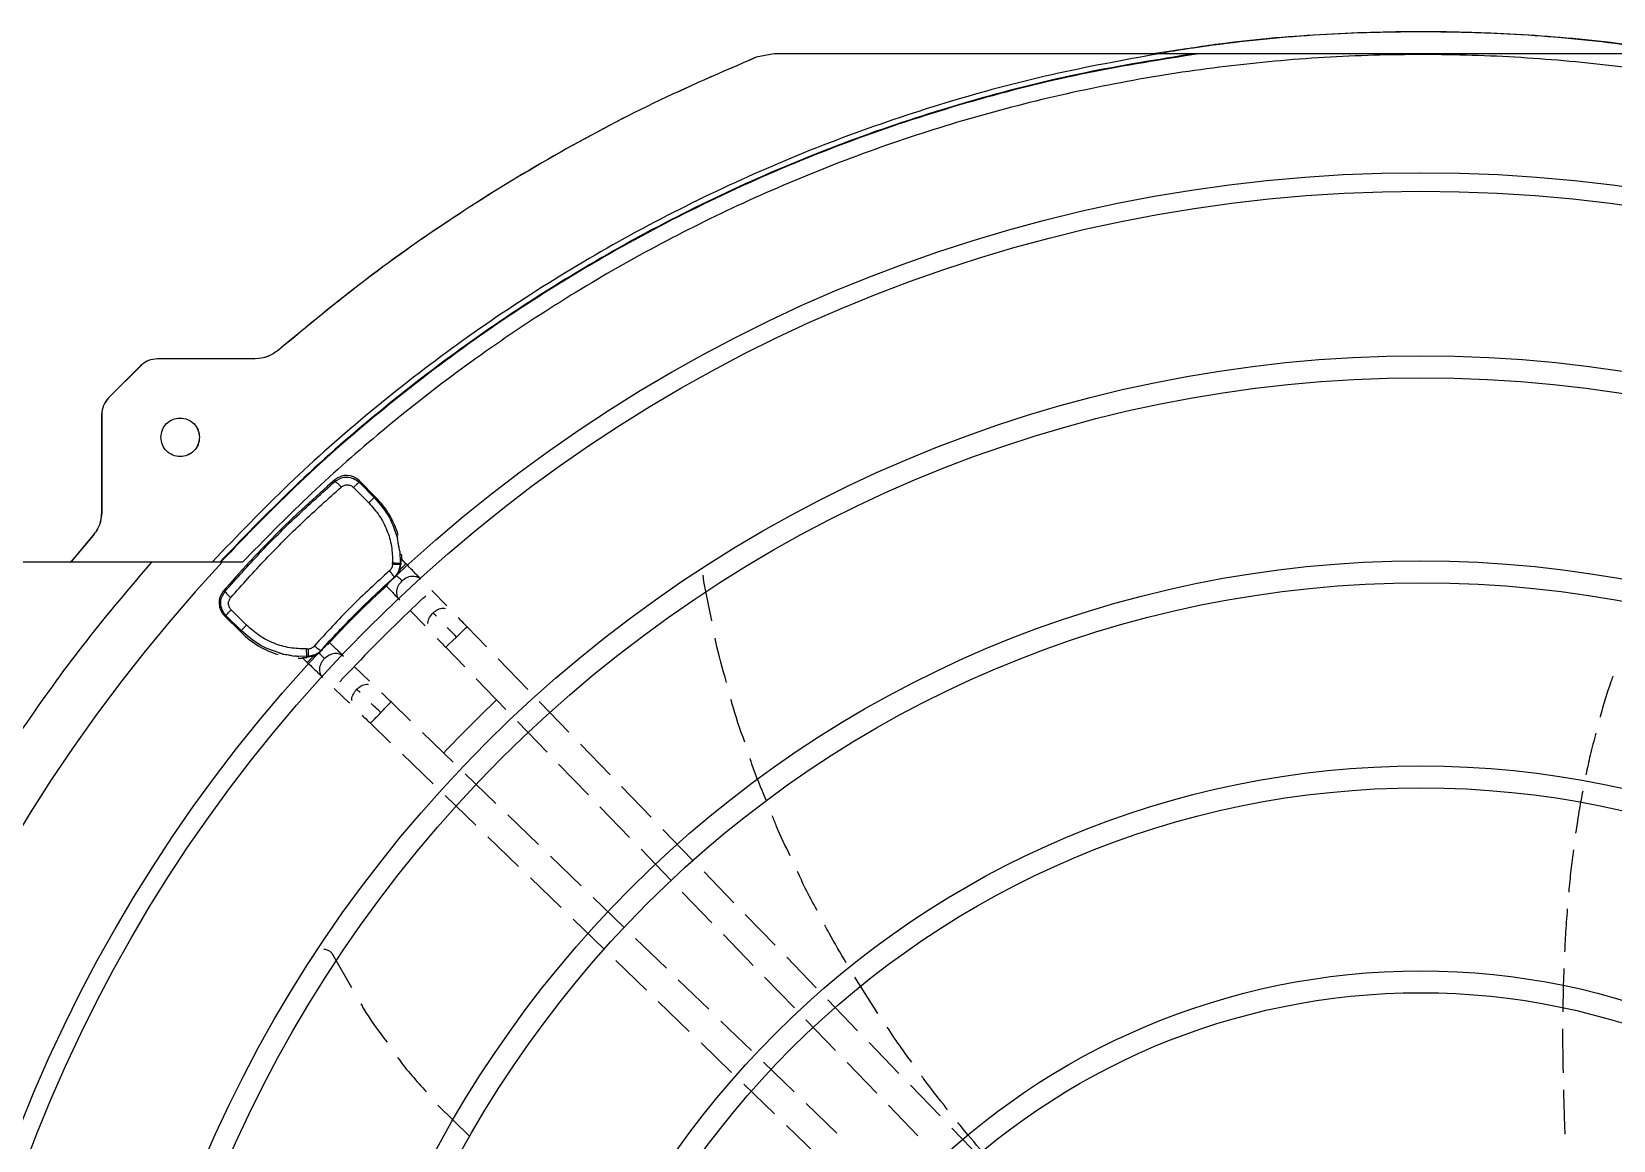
# Model space of a CAD drawing. Extents: x -12 to 259, y -8 to 165.
# Drawn here: x 66.65 to 77.16, y 77.36 to 84.73 of the extents above; entities that cross this region are included whole.
import ezdxf

# ---------------------------------------------------------------- set-up
doc = ezdxf.new("R2010")
doc.units = 0
doc.header["$MEASUREMENT"] = 0
doc.layers.get('0').update_dxf_attribs({"linetype": 'CONTINUOUS'})

msp = doc.modelspace()

# ---------------------------------------------------------------- linework, layer by layer
at = {"color": 7, "linetype": 'Continuous', "lineweight": 25}
for p, q in [((71.58659, 84.57845), (71.4671, 84.5549)), ((71.58737, 84.57845), (71.46788, 84.5549)), ((71.58737, 84.57845), (71.58659, 84.57845)), ((74.14408, 84.57845), (71.58737, 84.57845)), ((74.37959, 84.57844), (74.14408, 84.57845)), ((71.4671, 84.5549), (71.46788, 84.5549)), ((68.29392, 82.61014), (68.2947, 82.61014)), ((67.37893, 82.50688), (67.16559, 82.29354)), ((67.37971, 82.50688), (67.16637, 82.29354)), ((67.37893, 82.50688), (67.37971, 82.50688)), ((68.14066, 82.553), (67.49105, 82.553)), ((67.16637, 82.29354), (67.16559, 82.29354)), ((67.11947, 82.1822), (67.11947, 81.53258)), ((67.11947, 82.1822), (67.12025, 82.1822)), ((67.12025, 82.1822), (67.12025, 81.53258)), ((68.66918, 81.7496), (68.66917, 81.73813)), ((68.8296, 81.73236), (68.82951, 81.74348)), ((68.82951, 81.74348), (68.9411, 81.63189)), ((68.79286, 81.69795), (68.87447, 81.61625)), ((68.92978, 81.63211), (68.8296, 81.73236)), ((67.11947, 81.53258), (67.12025, 81.53258)), ((68.87447, 81.61625), (68.89456, 81.59617)), ((68.9411, 81.63189), (68.92978, 81.63211)), ((67.06233, 81.37855), (66.91974, 81.2096)), ((67.06311, 81.37855), (66.92052, 81.2096)), ((67.06311, 81.37855), (67.06233, 81.37855)), ((69.09954, 81.27606), (69.10242, 81.19577)), ((69.14124, 81.19192), (69.11057, 81.22365)), ((67.45075, 81.20247), (64.13115, 81.20247)), ((66.91974, 81.2096), (66.92052, 81.2096)), ((67.92144, 81.20247), (67.45075, 81.20247)), ((68.05609, 81.20247), (67.92144, 81.20247)), ((69.05205, 81.18805), (69.05236, 81.19749)), ((69.07894, 81.11499), (69.06659, 81.10207)), ((69.10213, 81.18648), (69.09155, 81.14136)), ((69.10008, 81.15192), (69.10734, 81.18623)), ((69.10243, 81.19577), (69.10212, 81.18648)), ((69.10734, 81.18623), (69.10213, 81.18648)), ((69.10242, 81.19577), (69.10801, 81.19546)), ((69.10801, 81.19546), (69.10734, 81.18623)), ((71.11913, 81.07404), (71.11554, 81.11632)), ((71.11977, 81.07404), (71.11613, 81.11672)), ((67.92817, 81.00859), (67.94017, 81.00912)), ((69.06271, 81.10226), (69.06659, 81.10207)), ((69.41209, 80.91274), (69.31408, 81.01366)), ((71.11977, 81.07404), (71.11913, 81.07404)), ((71.17184, 80.8132), (71.11977, 81.07404)), ((67.93429, 80.84826), (67.94592, 80.84868)), ((68.04588, 80.73667), (67.93429, 80.84826)), ((68.04618, 80.74851), (67.94592, 80.84868)), ((68.06216, 80.80394), (67.98046, 80.88555)), ((68.08225, 80.78385), (68.06216, 80.80394)), ((69.16872, 80.88078), (69.26778, 80.77878)), ((68.04588, 80.73667), (68.04618, 80.74851)), ((69.67564, 80.64049), (69.54697, 80.77356)), ((68.48092, 80.62606), (68.49036, 80.62636)), ((68.53692, 80.58674), (68.4918, 80.57616)), ((68.56313, 80.59918), (68.57604, 80.61152)), ((68.57604, 80.61152), (68.57603, 80.61558)), ((68.6211, 80.65379), (68.63102, 80.66636)), ((69.40545, 80.63673), (69.53178, 80.50607)), ((68.48252, 80.57586), (68.40223, 80.57874)), ((68.45429, 80.56729), (68.48598, 80.53665)), ((68.4918, 80.57616), (68.48252, 80.57586)), ((68.48256, 80.57001), (68.48252, 80.57586)), ((68.49182, 80.57071), (68.48256, 80.57001)), ((68.4918, 80.57616), (68.49182, 80.57071)), ((68.52617, 80.57802), (68.49182, 80.57071)), ((68.90002, 80.41099), (68.79759, 80.50962)), ((69.94995, 80.35679), (69.75273, 80.56076)), ((69.60821, 80.42704), (69.80517, 80.22333)), ((68.66474, 80.36427), (68.76609, 80.26668)), ((69.17217, 80.14816), (69.04238, 80.27366)), ((70.22334, 80.07404), (70.02667, 80.27745)), ((68.9055, 80.13218), (69.03923, 80.00288)), ((69.45589, 79.87383), (69.25199, 80.07098)), ((69.88107, 80.14484), (70.07886, 79.94027)), ((70.49755, 79.79045), (70.30051, 79.99423)), ((69.11843, 79.9263), (69.32226, 79.72921)), ((70.15492, 79.86161), (70.35268, 79.65708)), ((69.73887, 79.60022), (69.53536, 79.79699)), ((69.40097, 79.65311), (69.60505, 79.45578)), ((70.77088, 79.50776), (70.57391, 79.71147)), ((70.42947, 79.57766), (70.62627, 79.37412)), ((70.02185, 79.3266), (69.8184, 79.52331)), ((71.04542, 79.22382), (70.84823, 79.42776)), ((69.68435, 79.37911), (69.88879, 79.18144)), ((70.3049, 79.05292), (70.10064, 79.25042)), ((70.70258, 79.29521), (70.8996, 79.09144)), ((71.31914, 78.94073), (71.12137, 79.14527)), ((69.96812, 79.10473), (70.1715, 78.90808)), ((70.97683, 79.01157), (71.17385, 78.8078)), ((70.58828, 78.77891), (70.38447, 78.97598)), ((70.25107, 78.83114), (70.45501, 78.63395)), ((71.59275, 78.65776), (71.39513, 78.86214)), ((70.87084, 78.5057), (70.66663, 78.70315)), ((71.25033, 78.7287), (71.4476, 78.52468)), ((68.6578, 78.59078), (68.77934, 78.37795)), ((70.53445, 78.55714), (70.73859, 78.35976)), ((71.86645, 78.37469), (71.66997, 78.5779)), ((71.15333, 78.23256), (70.95018, 78.42898)), ((71.52376, 78.44591), (71.72094, 78.24198)), ((72.27545, 78.20535), (72.1232, 78.44549)), ((70.81733, 78.28362), (71.02174, 78.08598)), ((72.141, 78.09074), (71.94393, 78.29456)), ((71.43722, 77.95807), (71.23362, 78.15492)), ((71.79744, 78.16287), (71.995, 77.95854)), ((71.10109, 78.00925), (71.30428, 77.81278)), ((72.41529, 77.80706), (72.21787, 78.01124)), ((71.71974, 77.68489), (71.5167, 77.88121)), ((72.07095, 77.87999), (72.2684, 77.67578)), ((71.38447, 77.73525), (71.5885, 77.53797)), ((72.68847, 77.52453), (72.49162, 77.72813)), ((69.35376, 77.59646), (69.56246, 77.39024)), ((72.00349, 77.41053), (71.79982, 77.60746)), ((72.34532, 77.59623), (72.54197, 77.39286)), ((71.66781, 77.46128), (71.87206, 77.26379)), ((72.96359, 77.24), (72.766, 77.44435))]:
    msp.add_line(p, q, dxfattribs=at)
at = {"color": 8, "linetype": 'Continuous', "lineweight": 25}
for p, q in [((68.66917, 81.73813), (68.69973, 81.75543)), ((67.92216, 80.97763), (67.94017, 81.00912))]:
    msp.add_line(p, q, dxfattribs=at)
at = {"color": 8, "linetype": 'Continuous', "lineweight": 25, "flags": 128}
msp.add_lwpolyline([(69.40545, 80.63673), (69.40545, 80.63673), (69.41092, 80.64194), (69.42633, 80.65677), (69.44933, 80.67896), (69.47643, 80.70515)], dxfattribs=at)
for centre, radius in [((75.88138, 73.79166), 9.99706), ((75.88138, 73.79105), 9.87436), ((75.88138, 73.79166), 8.78089), ((75.88138, 73.79105), 8.63615), ((75.88138, 73.79105), 7.41998), ((75.88757, 73.79114), 7.27453), ((75.88138, 73.79105), 6.05846), ((75.88138, 73.79105), 5.9131), ((75.88138, 73.79105), 4.69694), ((75.88138, 73.79105), 4.55158)]:
    msp.add_circle(centre, radius)
at = {"color": 7, "linetype": 'Continuous', "lineweight": 25}
for centre, radius, start, end in [((73.14461, 76.53317), 6.87318, 130.627956, 139.372229), ((75.88675, 73.79105), 10.88004, 137.062968, 222.937036), ((73.14449, 76.53329), 6.11879, 132.331549, 137.668674), ((75.88757, 73.79114), 9.7676, 133.117965, 136.882174), ((75.8785, 73.79387), 8.93303, 133.375025, 136.563817)]:
    msp.add_arc(centre, radius, start, end, dxfattribs=at)
at = {"color": 8, "linetype": 'Continuous', "lineweight": 25}
for centre, radius, start, end in [((64.53364, 85.89331), 6.58279, 313.923164, 314.422739), ((58.41152, 92.18424), 15.94371, 313.947463, 314.300606), ((63.87376, 85.05844), 6.45904, 315.567191, 316.07881), ((57.79083, 91.05009), 15.57976, 315.874192, 316.235605)]:
    msp.add_arc(centre, radius, start, end, dxfattribs=at)
at = {"color": 7, "linetype": 'Continuous', "lineweight": 25}
for centre, major_axis, ratio, start_param, end_param in [((68.74603, 81.65982), (0.00447, 0.11816), 0.99886585, 5.53614472, 7.02953309), ((68.52273, 81.21458), (0.5912, -0.01099), 0.99873837, 0.30489135, 0.80335741), ((68.52273, 81.21458), (0.5912, -0.01099), 0.99873837, 0.02794612, 0.08835101), ((68.01795, 80.93174), (0.11816, 0.00449), 0.99887071, 2.39506764, 3.88845871), ((68.46319, 81.15504), (-0.01094, 0.5912), 0.99873356, 2.33832043, 2.83075235), ((68.46319, 81.15504), (-0.01094, 0.5912), 0.99873356, 3.05893313, 3.11416911)]:
    msp.add_ellipse(centre, major_axis=major_axis, ratio=ratio, start_param=start_param, end_param=end_param, dxfattribs=at)
for points, knots in [([(77.65797, 84.57845), (77.42247, 84.61267), (76.95148, 84.68112), (76.23837, 84.7253), (75.52443, 84.7253), (74.81132, 84.68112), (74.34033, 84.61267), (74.10483, 84.57845)], [0, 0, 0, 0, 0.20000006, 0.40000001, 0.59999999, 0.79999994, 1, 1, 1, 1]), ([(77.5892, 84.58526), (77.46865, 84.60516), (77.12661, 84.66162), (76.55689, 84.70938), (75.88363, 84.73226), (75.21036, 84.70968), (74.63937, 84.66201), (74.29606, 84.60547), (74.17425, 84.58541)], [0, 0, 0, 0, 0.10683841, 0.30314296, 0.49944752, 0.69575221, 0.89205686, 1, 1, 1, 1]), ([(74.14408, 84.57845), (73.90549, 84.53528), (73.42829, 84.44896), (72.72543, 84.25946), (72.036, 84.02704), (71.36375, 83.74837), (70.71147, 83.42585), (70.08213, 83.06056), (69.4783, 82.6544), (68.90352, 82.20835), (68.35709, 81.72738), (68.02137, 81.37744), (67.85351, 81.20247)], [0, 0, 0, 0, 0.09999998, 0.20000011, 0.30000004, 0.40000004, 0.50000007, 0.60000006, 0.70000007, 0.80000001, 0.90000002, 1, 1, 1, 1]), ([(74.37959, 84.57844), (74.13445, 84.53925), (73.64416, 84.46086), (72.92109, 84.27993), (72.21136, 84.05362), (71.51894, 83.77838), (70.84688, 83.45677), (70.19843, 83.08987), (69.57635, 82.67973), (68.98447, 82.2274), (68.42216, 81.73813), (68.07719, 81.38102), (67.90471, 81.20247)], [0, 0, 0, 0, 0.09999995, 0.19999994, 0.30000004, 0.39999999, 0.49999996, 0.59999997, 0.69999999, 0.8, 0.89999999, 1, 1, 1, 1]), ([(74.40805, 84.57845), (74.16208, 84.53976), (73.67016, 84.46238), (72.94455, 84.28254), (72.23228, 84.057), (71.53733, 83.7822), (70.86279, 83.4607), (70.21193, 83.0936), (69.58756, 82.68296), (68.99354, 82.22982), (68.42924, 81.7395), (68.08312, 81.38148), (67.91006, 81.20247)], [0, 0, 0, 0, 0.1, 0.20000001, 0.29999999, 0.39999993, 0.50000004, 0.6, 0.69999999, 0.80000002, 0.90000003, 1, 1, 1, 1]), ([(68.05609, 66.37962), (68.19862, 66.23389), (68.48577, 65.9403), (68.95062, 65.52912), (69.4432, 65.13859), (69.96447, 64.7738), (70.5125, 64.43662), (71.08522, 64.13001), (71.68003, 63.85649), (72.29352, 63.61844), (72.92268, 63.41761), (73.5642, 63.25539), (74.21446, 63.13284), (74.86975, 63.05053), (75.52647, 63.00857), (76.18115, 63.00665), (76.82971, 63.04404), (77.46872, 63.11952), (78.09499, 63.23147), (78.70632, 63.37818), (79.30023, 63.55766), (79.87752, 63.76878), (80.44192, 64.01228), (80.99663, 64.29018), (81.54148, 64.60384), (82.07329, 64.95305), (82.58928, 65.33748), (83.08601, 65.75614), (83.56017, 66.20756), (84.00828, 66.68946), (84.42763, 67.19969), (84.81566, 67.73569), (85.17008, 68.29448), (85.48898, 68.87283), (85.77091, 69.46743), (86.01489, 70.07496), (86.22008, 70.69134), (86.38636, 71.31293), (86.51404, 71.93619), (86.60389, 72.55843), (86.65686, 73.1766), (86.67429, 73.79104), (86.65686, 74.40548), (86.60389, 75.02364), (86.51404, 75.64588), (86.38636, 76.26915), (86.22008, 76.89074), (86.01489, 77.50712), (85.77092, 78.11464), (85.48899, 78.70924), (85.17009, 79.2876), (84.81567, 79.84639), (84.42764, 80.38238), (84.0083, 80.89261), (83.56018, 81.37451), (83.08602, 81.82594), (82.58928, 82.2446), (82.0733, 82.62904), (81.5415, 82.97823), (80.99665, 83.2919), (80.44193, 83.56981), (79.87753, 83.81331), (79.30024, 84.02443), (78.70634, 84.2039), (78.09501, 84.35062), (77.46873, 84.46257), (76.82972, 84.53804), (76.18116, 84.57544), (75.52649, 84.57352), (74.86977, 84.53156), (74.21448, 84.44925), (73.56421, 84.3267), (72.9227, 84.16449), (72.29353, 83.96365), (71.68004, 83.72561), (71.08523, 83.45208), (70.5125, 83.14547), (69.96448, 82.8083), (69.44321, 82.44351), (68.95063, 82.05298), (68.48577, 81.6418), (68.19862, 81.3482), (68.05609, 81.20247)], [0, 0, 0, 0, 0.01189592, 0.02396584, 0.03619649, 0.04857359, 0.06108194, 0.07373471, 0.0864717, 0.09927432, 0.11212355, 0.12500004, 0.13787625, 0.15072533, 0.16352795, 0.17626509, 0.18891813, 0.20142621, 0.21380317, 0.22603385, 0.23810393, 0.25000004, 0.2618959, 0.27396585, 0.28619652, 0.29857361, 0.31108196, 0.32373474, 0.33647171, 0.34927432, 0.36212355, 0.37500004, 0.38787624, 0.40072531, 0.41352793, 0.42626506, 0.4389181, 0.45142619, 0.46380314, 0.47603381, 0.48810388, 0.50000001, 0.51189586, 0.52396581, 0.53619649, 0.54857357, 0.56108191, 0.57373469, 0.58647168, 0.59927428, 0.6121235, 0.62499999, 0.63787621, 0.65072529, 0.66352791, 0.67626502, 0.68891805, 0.70142614, 0.71380312, 0.72603376, 0.73810387, 0.74999998, 0.76189582, 0.77396578, 0.78619645, 0.79857355, 0.81108188, 0.82373468, 0.83647168, 0.84927427, 0.86212351, 0.87499998, 0.88787621, 0.90072531, 0.91352792, 0.92626504, 0.93891808, 0.95142617, 0.96380314, 0.97603381, 0.98810396, 1, 1, 1, 1]), ([(74.40805, 84.57845), (74.40106, 84.57845), (74.39175, 84.57845), (74.38284, 84.57845), (74.38021, 84.57845), (74.37979, 84.57845), (74.37959, 84.57845)], [0, 0, 0, 0, 0.63974279, 0.8525965, 0.93200225, 1, 1, 1, 1]), ([(77.36508, 84.57845), (77.32332, 84.57845), (77.22739, 84.57845), (77.06077, 84.57845), (76.88785, 84.57845), (76.71403, 84.57845), (76.5449, 84.57845), (76.34917, 84.57845), (76.11907, 84.57845), (75.89029, 84.57845), (75.68589, 84.57845), (75.52224, 84.57845), (75.37761, 84.57845), (75.24349, 84.57845), (75.12181, 84.57845), (75.00988, 84.57845), (74.87, 84.57845), (74.71108, 84.57845), (74.5446, 84.57845), (74.4487, 84.57845), (74.40805, 84.57845)], [0, 0, 0, 0, 0.04324317, 0.09933434, 0.16898775, 0.21860555, 0.2752728, 0.34015491, 0.4166497, 0.50809633, 0.57162648, 0.62346281, 0.67367881, 0.71796208, 0.75916534, 0.79680324, 0.83124432, 0.90075693, 0.95793437, 1, 1, 1, 1]), ([(71.4671, 84.5549), (71.23831, 84.45606), (70.78074, 84.25838), (70.12016, 83.90694), (69.48266, 83.51623), (68.86967, 83.08714), (68.48583, 82.76914), (68.29392, 82.61014)], [0, 0, 0, 0, 0.1999999, 0.39999997, 0.59999992, 0.79999992, 1, 1, 1, 1]), ([(71.46788, 84.5549), (71.23909, 84.45606), (70.78152, 84.25838), (70.12094, 83.90694), (69.48344, 83.51623), (68.87045, 83.08714), (68.48661, 82.76914), (68.2947, 82.61014)], [0, 0, 0, 0, 0.1999999, 0.39999997, 0.59999992, 0.79999992, 1, 1, 1, 1]), ([(68.29392, 82.61014), (68.27081, 82.5937), (68.22459, 82.56083), (68.16812, 82.55561), (68.13988, 82.553)], [0, 0, 0, 0, 0.50000064, 1, 1, 1, 1]), ([(68.2947, 82.61014), (68.27159, 82.5937), (68.22537, 82.56083), (68.1689, 82.55561), (68.14066, 82.553)], [0, 0, 0, 0, 0.50000064, 1, 1, 1, 1]), ([(67.49027, 82.553), (67.46945, 82.55078), (67.42781, 82.54634), (67.39522, 82.52003), (67.37893, 82.50688)], [0, 0, 0, 0, 0.50000166, 1, 1, 1, 1]), ([(67.49105, 82.553), (67.47023, 82.55078), (67.42859, 82.54634), (67.396, 82.52003), (67.37971, 82.50688)], [0, 0, 0, 0, 0.50000166, 1, 1, 1, 1]), ([(67.16559, 82.29354), (67.15244, 82.27725), (67.12613, 82.24466), (67.12169, 82.20302), (67.11947, 82.1822)], [0, 0, 0, 0, 0.50000041, 1, 1, 1, 1]), ([(67.16637, 82.29354), (67.15322, 82.27725), (67.12691, 82.24466), (67.12247, 82.20302), (67.12025, 82.1822)], [0, 0, 0, 0, 0.50000041, 1, 1, 1, 1]), ([(67.51378, 82.03134), (67.5157, 82.04811), (67.51956, 82.08165), (67.54919, 82.1243), (67.59154, 82.1528), (67.6419, 82.1628), (67.69227, 82.1528), (67.73462, 82.1243), (67.76425, 82.08165), (67.7681, 82.04811), (67.77003, 82.03134)], [0, 0, 0, 0, 0.12499956, 0.25000013, 0.3750003, 0.49999928, 0.6249997, 0.74999987, 0.87500044, 1, 1, 1, 1]), ([(67.64112, 82.15947), (67.65791, 82.15754), (67.69149, 82.15369), (67.73384, 82.12406), (67.76347, 82.08171), (67.76732, 82.04813), (67.76925, 82.03134)], [0, 0, 0, 0, 0.25000048, 0.50000045, 0.75000125, 1, 1, 1, 1]), ([(67.77003, 82.03134), (67.7681, 82.01458), (67.76425, 81.98104), (67.73462, 81.93839), (67.69227, 81.90989), (67.6419, 81.89988), (67.59154, 81.90989), (67.54919, 81.93839), (67.51956, 81.98104), (67.5157, 82.01458), (67.51378, 82.03134)], [0, 0, 0, 0, 0.1250002, 0.2500007, 0.37500038, 0.50000072, 0.62499962, 0.7499993, 0.8749998, 1, 1, 1, 1]), ([(67.76925, 82.03134), (67.76732, 82.01456), (67.76347, 81.98098), (67.73384, 81.93863), (67.69149, 81.909), (67.65791, 81.90515), (67.64112, 81.90322)], [0, 0, 0, 0, 0.25000004, 0.50000067, 0.74999968, 1, 1, 1, 1]), ([(67.94017, 81.00912), (68.01631, 81.0944), (68.16874, 81.2651), (68.41328, 81.50964), (68.58393, 81.66201), (68.66917, 81.73813)], [0, 0, 0, 0, 0.3331343, 0.66686589, 1, 1, 1, 1]), ([(68.66917, 81.73813), (68.67052, 81.73798), (68.6733, 81.73766), (68.68363, 81.72947), (68.69704, 81.71664), (68.70678, 81.70588), (68.71147, 81.70069)], [0, 0, 0, 0, 0.24124759, 0.5000535, 0.75883517, 1, 1, 1, 1]), ([(68.69973, 81.75543), (68.70293, 81.75739), (68.718, 81.76664), (68.75172, 81.76849), (68.79492, 81.76033), (68.81804, 81.74169), (68.8296, 81.73236)], [0, 0, 0, 0, 0.07982092, 0.37603922, 0.68793948, 1, 1, 1, 1]), ([(67.97773, 80.96695), (68.05412, 81.05261), (68.20744, 81.22453), (68.45362, 81.47068), (68.62565, 81.62414), (68.71147, 81.70069)], [0, 0, 0, 0, 0.33231734, 0.66694618, 1, 1, 1, 1]), ([(68.71147, 81.70069), (68.71764, 81.70496), (68.72995, 81.71346), (68.75276, 81.71683), (68.77395, 81.71196), (68.78681, 81.70381), (68.79216, 81.69862), (68.79286, 81.69795)], [0, 0, 0, 0, 0.25091397, 0.50051854, 0.74979511, 0.96749927, 1, 1, 1, 1]), ([(68.8296, 81.73236), (68.82881, 81.73185), (68.82724, 81.73082), (68.81883, 81.72313), (68.80712, 81.71198), (68.79761, 81.70262), (68.79286, 81.69795)], [0, 0, 0, 0, 0.24999781, 0.4999966, 0.74999464, 1, 1, 1, 1]), ([(67.11947, 81.53258), (67.11686, 81.50435), (67.11164, 81.44787), (67.07876, 81.40166), (67.06233, 81.37855)], [0, 0, 0, 0, 0.50000159, 1, 1, 1, 1]), ([(67.12025, 81.53258), (67.11764, 81.50435), (67.11242, 81.44787), (67.07954, 81.40166), (67.06311, 81.37855)], [0, 0, 0, 0, 0.50000159, 1, 1, 1, 1]), ([(68.92977, 81.63211), (68.92916, 81.63141), (68.92795, 81.63003), (68.92001, 81.62187), (68.90867, 81.61035), (68.89926, 81.60089), (68.89456, 81.59617)], [0, 0, 0, 0, 0.24999731, 0.49999831, 0.74999837, 1, 1, 1, 1]), ([(68.89456, 81.59617), (68.91904, 81.56866), (68.968, 81.51363), (69.01785, 81.4144), (69.04942, 81.30793), (69.05138, 81.2343), (69.05236, 81.19749)], [0, 0, 0, 0, 0.25000109, 0.50000186, 0.75000125, 1, 1, 1, 1]), ([(68.92978, 81.63211), (68.96617, 81.59011), (69.03729, 81.50803), (69.07006, 81.40456), (69.08606, 81.35403)], [0, 0, 0, 0, 0.51171113, 1, 1, 1, 1]), ([(69.08148, 81.37909), (69.08143, 81.3783), (69.08134, 81.37671), (69.08318, 81.36759), (69.0851, 81.35857), (69.08606, 81.35403)], [0, 0, 0, 0, 0.33193195, 0.66326367, 1, 1, 1, 1]), ([(69.09954, 81.27606), (69.09846, 81.28232), (69.09629, 81.29497), (69.09335, 81.30978), (69.09196, 81.31807), (69.09138, 81.32161), (69.09031, 81.32822), (69.08856, 81.3401), (69.08703, 81.34862), (69.08606, 81.35403)], [0, 0, 0, 0, 0.25661281, 0.51806618, 0.53325025, 0.55988078, 0.64746757, 0.77621634, 1, 1, 1, 1]), ([(69.09954, 81.27606), (69.10022, 81.2709), (69.10148, 81.2614), (69.10285, 81.25198), (69.10344, 81.25111), (69.10375, 81.25066)], [0, 0, 0, 0, 0.36680935, 0.67605527, 1, 1, 1, 1]), ([(69.10801, 81.19546), (69.1086, 81.20352), (69.10943, 81.21498), (69.11034, 81.22171), (69.11085, 81.22358), (69.11116, 81.22283), (69.11122, 81.22267)], [0, 0, 0, 0, 0.51522168, 0.73302307, 0.94554613, 1, 1, 1, 1]), ([(67.45075, 81.20247), (67.30524, 81.031), (67.01421, 80.68806), (66.61784, 80.14159), (66.25272, 79.57412), (65.92295, 78.98527), (65.62897, 78.3778), (65.37205, 77.75374), (65.15305, 77.11539), (64.97279, 76.46503), (64.8319, 75.80503), (64.7309, 75.13775), (64.67016, 74.46561), (64.64988, 73.79104), (64.67016, 73.11647), (64.7309, 72.44434), (64.8319, 71.77706), (64.97279, 71.11706), (65.15305, 70.4667), (65.37205, 69.82835), (65.62897, 69.20429), (65.92295, 68.59682), (66.25272, 68.00797), (66.61784, 67.4405), (67.01422, 66.89403), (67.30524, 66.55109), (67.45076, 66.37962)], [0, 0, 0, 0, 0.04166667, 0.08333333, 0.125, 0.16666666, 0.20833334, 0.25000002, 0.29166668, 0.33333335, 0.375, 0.41666669, 0.45833337, 0.49999998, 0.54166666, 0.58333334, 0.62500004, 0.66666665, 0.70833332, 0.75000002, 0.7916667, 0.83333334, 0.87500001, 0.91666668, 0.95833336, 1, 1, 1, 1]), ([(66.91974, 81.2096), (66.91875, 81.20854), (66.91677, 81.20644), (66.91302, 81.20421), (66.90891, 81.20274), (66.90602, 81.20256), (66.90458, 81.20247)], [0, 0, 0, 0, 0.24999722, 0.50001231, 0.75000717, 1, 1, 1, 1]), ([(66.92052, 81.2096), (66.91953, 81.20854), (66.91755, 81.20644), (66.9138, 81.20421), (66.90969, 81.20274), (66.9068, 81.20256), (66.90536, 81.20247)], [0, 0, 0, 0, 0.24999722, 0.50001231, 0.75000717, 1, 1, 1, 1]), ([(69.03199, 81.14527), (68.94511, 81.06589), (68.77135, 80.90713), (68.61254, 80.73333), (68.53314, 80.64643)], [0, 0, 0, 0, 0.4999997, 1, 1, 1, 1]), ([(69.05205, 81.18805), (69.05169, 81.18404), (69.05095, 81.17595), (69.04666, 81.16447), (69.04057, 81.15384), (69.03484, 81.14812), (69.03199, 81.14527)], [0, 0, 0, 0, 0.24785245, 0.49943723, 0.75122252, 1, 1, 1, 1]), ([(69.06271, 81.10226), (69.0626, 81.10339), (69.06238, 81.10571), (69.05574, 81.11589), (69.04528, 81.12965), (69.03632, 81.14018), (69.03199, 81.14527)], [0, 0, 0, 0, 0.24184893, 0.49997502, 0.75811393, 1, 1, 1, 1]), ([(69.10212, 81.18648), (69.10113, 81.18651), (69.09914, 81.18657), (69.08777, 81.18692), (69.07178, 81.18743), (69.05863, 81.18784), (69.05205, 81.18805)], [0, 0, 0, 0, 0.2500023, 0.50000704, 0.75000099, 1, 1, 1, 1]), ([(69.05236, 81.19749), (69.05894, 81.19727), (69.07208, 81.19683), (69.08807, 81.19629), (69.09944, 81.1959), (69.10143, 81.19582), (69.10242, 81.19577)], [0, 0, 0, 0, 0.25000102, 0.4999912, 0.75000097, 1, 1, 1, 1]), ([(69.10008, 81.15192), (69.09638, 81.14324), (69.0909, 81.13039), (69.08187, 81.11876), (69.07894, 81.11499)], [0, 0, 0, 0, 0.67541601, 1, 1, 1, 1]), ([(69.11503, 81.07773), (69.10944, 81.08349), (69.09942, 81.09382), (69.08521, 81.1085), (69.07894, 81.11499)], [0, 0, 0, 0, 0.55832305, 1, 1, 1, 1]), ([(69.2408, 81.08912), (69.23457, 81.09554), (69.22211, 81.10838), (69.19751, 81.13377), (69.17022, 81.16196), (69.15091, 81.18193), (69.14124, 81.19192)], [0, 0, 0, 0, 0.25001089, 0.49988766, 0.74982334, 1, 1, 1, 1]), ([(67.94017, 81.00912), (67.94033, 81.0078), (67.94068, 81.00505), (67.94891, 80.99476), (67.96176, 80.98137), (67.97253, 80.97164), (67.97773, 80.96695)], [0, 0, 0, 0, 0.24106872, 0.49981181, 0.75865519, 1, 1, 1, 1]), ([(68.57603, 80.61558), (68.65353, 80.70032), (68.80854, 80.86981), (68.97798, 81.02478), (69.06271, 81.10226)], [0, 0, 0, 0, 0.49999965, 1, 1, 1, 1]), ([(69.00738, 81.04717), (69.01637, 81.03788), (69.03435, 81.01929), (69.05949, 80.99332), (69.08215, 80.96994), (69.09378, 80.95796), (69.09959, 80.95197)], [0, 0, 0, 0, 0.25002291, 0.49999734, 0.7498781, 1, 1, 1, 1]), ([(69.06659, 81.10207), (69.05754, 81.0938), (69.04057, 81.07827), (69.02183, 81.06012), (69.01062, 81.04853), (69.00767, 81.0443), (69.01235, 81.04718), (69.0204, 81.05375), (69.02398, 81.05668)], [0, 0, 0, 0, 0.19240458, 0.36103715, 0.5299223, 0.69814348, 0.86580396, 1, 1, 1, 1]), ([(67.94592, 80.84868), (67.93662, 80.86021), (67.91796, 80.88333), (67.90977, 80.92683), (67.91157, 80.9603), (67.92058, 80.97504), (67.92216, 80.97763)], [0, 0, 0, 0, 0.31380843, 0.62915586, 0.93487854, 1, 1, 1, 1]), ([(67.98046, 80.88555), (67.97979, 80.88624), (67.97719, 80.88892), (67.97259, 80.89486), (67.96582, 80.90714), (67.96159, 80.92566), (67.96496, 80.94846), (67.97346, 80.96077), (67.97773, 80.96695)], [0, 0, 0, 0, 0.0321963, 0.12542628, 0.25076893, 0.49987265, 0.74927839, 1, 1, 1, 1]), ([(69.21139, 80.92098), (69.21506, 80.92473), (69.22357, 80.93344), (69.23378, 80.94365), (69.2396, 80.94946)], [0, 0, 0, 0, 0.43084232, 1, 1, 1, 1]), ([(69.2396, 80.94946), (69.24629, 80.95531), (69.25797, 80.96554), (69.26798, 80.9739), (69.27226, 80.97748)], [0, 0, 0, 0, 0.57227488, 1, 1, 1, 1]), ([(67.94592, 80.84868), (67.94645, 80.84949), (67.94751, 80.85109), (67.95524, 80.85954), (67.96642, 80.87128), (67.97578, 80.88079), (67.98046, 80.88555)], [0, 0, 0, 0, 0.24999904, 0.49999595, 0.75000096, 1, 1, 1, 1]), ([(69.54697, 80.77356), (69.53737, 80.78349), (69.51817, 80.80334), (69.49837, 80.8238), (69.48972, 80.83272), (69.48908, 80.83338)], [0, 0, 0, 0, 0.48095741, 0.96160191, 1, 1, 1, 1]), ([(68.04618, 80.74851), (68.04689, 80.74914), (68.0483, 80.75038), (68.05651, 80.75835), (68.06806, 80.76973), (68.07752, 80.77914), (68.08225, 80.78385)], [0, 0, 0, 0, 0.25000356, 0.50000519, 0.75000254, 1, 1, 1, 1]), ([(68.32425, 80.59223), (68.27373, 80.60823), (68.17026, 80.641), (68.08818, 80.71212), (68.04618, 80.74851)], [0, 0, 0, 0, 0.48829051, 1, 1, 1, 1]), ([(68.48092, 80.62606), (68.44411, 80.62704), (68.37048, 80.629), (68.26402, 80.66056), (68.16478, 80.71041), (68.10976, 80.75937), (68.08225, 80.78385)], [0, 0, 0, 0, 0.24999666, 0.49999476, 0.74999622, 1, 1, 1, 1]), ([(69.34843, 80.69566), (69.34883, 80.69525), (69.35722, 80.68658), (69.37672, 80.66643), (69.39587, 80.64663), (69.40545, 80.63673)], [0, 0, 0, 0, 0.02429164, 0.51190961, 1, 1, 1, 1]), ([(69.47643, 80.70515), (69.46469, 80.71728), (69.44373, 80.73896), (69.42364, 80.75972), (69.4148, 80.76885)], [0, 0, 0, 0, 0.56005265, 1, 1, 1, 1]), ([(71.2706, 80.40368), (71.24435, 80.49364), (71.21597, 80.59089), (71.19648, 80.68965), (71.19502, 80.69706)], [0, 0, 0, 0, 0.92498512, 1, 1, 1, 1]), ([(68.32425, 80.59223), (68.31925, 80.59328), (68.30923, 80.59539), (68.3009, 80.59697), (68.29962, 80.59678), (68.2991, 80.59671)], [0, 0, 0, 0, 0.37193442, 0.74511465, 1, 1, 1, 1]), ([(68.32426, 80.59223), (68.32968, 80.59127), (68.34098, 80.58928), (68.35435, 80.58733), (68.36853, 80.58496), (68.38334, 80.58202), (68.39598, 80.57983), (68.40223, 80.57875)], [0, 0, 0, 0, 0.22404426, 0.46649066, 0.48174737, 0.74327728, 1, 1, 1, 1]), ([(68.48252, 80.57586), (68.4825, 80.57687), (68.48244, 80.5789), (68.48209, 80.5903), (68.48157, 80.60632), (68.48114, 80.61948), (68.48092, 80.62606)], [0, 0, 0, 0, 0.25000843, 0.49999966, 0.75000051, 1, 1, 1, 1]), ([(68.49036, 80.62636), (68.49437, 80.62672), (68.50246, 80.62746), (68.51394, 80.63175), (68.52457, 80.63784), (68.5303, 80.64358), (68.53314, 80.64643)], [0, 0, 0, 0, 0.24780161, 0.49941755, 0.75118332, 1, 1, 1, 1]), ([(68.49036, 80.62636), (68.49057, 80.61978), (68.49097, 80.60662), (68.49144, 80.5906), (68.49176, 80.5792), (68.49179, 80.57717), (68.4918, 80.57616)], [0, 0, 0, 0, 0.25000549, 0.50000929, 0.7500047, 1, 1, 1, 1]), ([(68.52617, 80.57802), (68.53299, 80.58082), (68.54583, 80.58611), (68.5576, 80.59501), (68.56313, 80.59918)], [0, 0, 0, 0, 0.53089287, 1, 1, 1, 1]), ([(68.53314, 80.64643), (68.53823, 80.64209), (68.54875, 80.63313), (68.56249, 80.62264), (68.57262, 80.61596), (68.57492, 80.61571), (68.57603, 80.61558)], [0, 0, 0, 0, 0.24189056, 0.50002979, 0.75816067, 1, 1, 1, 1]), ([(68.60046, 80.56315), (68.59467, 80.56873), (68.58431, 80.57871), (68.56962, 80.59291), (68.56313, 80.59918)], [0, 0, 0, 0, 0.55832148, 1, 1, 1, 1]), ([(68.63157, 80.66812), (68.63171, 80.66843), (68.63235, 80.66983), (68.6259, 80.66401), (68.61275, 80.65095), (68.59502, 80.63235), (68.58191, 80.61797), (68.57604, 80.61152)], [0, 0, 0, 0, 0.06918608, 0.31251323, 0.55640298, 0.8012015, 1, 1, 1, 1]), ([(68.72578, 80.57876), (68.71979, 80.58453), (68.70782, 80.59606), (68.68447, 80.61859), (68.65854, 80.64363), (68.63999, 80.66156), (68.63071, 80.67053)], [0, 0, 0, 0, 0.25000422, 0.4998488, 0.74986433, 1, 1, 1, 1]), ([(68.42753, 80.57444), (68.42722, 80.57472), (68.42662, 80.57527), (68.41901, 80.57648), (68.4102, 80.57766), (68.404, 80.5785), (68.40223, 80.57874)], [0, 0, 0, 0, 0.2874658, 0.5741785, 0.87830158, 1, 1, 1, 1]), ([(68.45526, 80.56666), (68.45509, 80.56673), (68.45433, 80.56705), (68.45621, 80.5676), (68.463, 80.56855), (68.47449, 80.56941), (68.48256, 80.57001)], [0, 0, 0, 0, 0.05855601, 0.26998232, 0.486979, 1, 1, 1, 1]), ([(68.48598, 80.53665), (68.49599, 80.52697), (68.51601, 80.50762), (68.54431, 80.48029), (68.56983, 80.45566), (68.58278, 80.44319), (68.58925, 80.43695)], [0, 0, 0, 0, 0.25006193, 0.49995968, 0.74987819, 1, 1, 1, 1]), ([(68.70121, 80.40644), (68.7048, 80.41072), (68.71318, 80.42075), (68.72341, 80.43244), (68.72927, 80.43912)], [0, 0, 0, 0, 0.42769067, 1, 1, 1, 1]), ([(68.72927, 80.43912), (68.73508, 80.44494), (68.74528, 80.45515), (68.75397, 80.46364), (68.75772, 80.4673)], [0, 0, 0, 0, 0.56926594, 1, 1, 1, 1]), ([(77.15854, 80.44523), (77.15401, 80.43283), (77.12183, 80.34468), (77.09321, 80.25385), (77.07279, 80.17461), (77.07252, 80.17354)], [0, 0, 0, 0, 0.13901916, 0.98836936, 1, 1, 1, 1]), ([(69.04238, 80.27366), (69.03244, 80.28327), (69.01255, 80.30249), (68.99104, 80.32327), (68.98115, 80.33281), (68.9795, 80.3344)], [0, 0, 0, 0, 0.45460416, 0.90890038, 1, 1, 1, 1]), ([(71.39165, 80.00669), (71.3609, 80.09261), (71.32727, 80.18655), (71.30234, 80.28261), (71.30021, 80.29081)], [0, 0, 0, 0, 0.91463814, 1, 1, 1, 1]), ([(68.84938, 80.18641), (68.85808, 80.17801), (68.87601, 80.16069), (68.89551, 80.14184), (68.90555, 80.13214)], [0, 0, 0, 0, 0.48537318, 1, 1, 1, 1]), ([(68.97418, 80.2029), (68.96204, 80.21463), (68.94036, 80.23559), (68.91959, 80.25566), (68.91044, 80.26449)], [0, 0, 0, 0, 0.56005914, 1, 1, 1, 1]), ([(77.04505, 80.06709), (77.03191, 80.01826), (77.00725, 79.92666), (76.98797, 79.83375), (76.97897, 79.79037)], [0, 0, 0, 0, 0.53302143, 1, 1, 1, 1]), ([(71.53355, 79.62252), (71.50015, 79.70103), (71.46155, 79.79178), (71.43136, 79.88523), (71.4273, 79.89783)], [0, 0, 0, 0, 0.86519445, 1, 1, 1, 1]), ([(76.95751, 79.68173), (76.95011, 79.6433), (76.93223, 79.55039), (76.91853, 79.45677), (76.9105, 79.40187)], [0, 0, 0, 0, 0.41362392, 1, 1, 1, 1]), ([(71.69388, 79.25156), (71.66226, 79.31573), (71.61927, 79.40298), (71.58435, 79.49343), (71.57512, 79.51734)], [0, 0, 0, 0, 0.73556522, 1, 1, 1, 1]), ([(76.89576, 79.29268), (76.88985, 79.24792), (76.87747, 79.15426), (76.86901, 79.06017), (76.86459, 79.01106)], [0, 0, 0, 0, 0.47798608, 1, 1, 1, 1]), ([(71.8718, 78.88959), (71.84509, 78.93835), (71.79872, 79.02302), (71.75899, 79.11076), (71.74214, 79.14796)], [0, 0, 0, 0, 0.57600757, 1, 1, 1, 1]), ([(76.85488, 78.89967), (76.85031, 78.84146), (76.84288, 78.74681), (76.83873, 78.65199), (76.83714, 78.61549)], [0, 0, 0, 0, 0.61508368, 1, 1, 1, 1]), ([(72.06607, 78.5421), (72.02681, 78.60711), (71.9774, 78.68891), (71.93317, 78.77339), (71.92409, 78.79072)], [0, 0, 0, 0, 0.79481491, 1, 1, 1, 1]), ([(68.59555, 78.63102), (68.59623, 78.63111), (68.60506, 78.63236), (68.62235, 78.62742), (68.64413, 78.61343), (68.65307, 78.59861), (68.6578, 78.59078)], [0, 0, 0, 0, 0.02637562, 0.3413106, 0.65183459, 1, 1, 1, 1]), ([(76.83189, 78.50304), (76.82948, 78.43193), (76.82625, 78.33641), (76.82553, 78.24086), (76.82534, 78.21643)], [0, 0, 0, 0, 0.74440751, 1, 1, 1, 1]), ([(68.84177, 78.26863), (68.84698, 78.25941), (68.89735, 78.17025), (68.95964, 78.08815), (69.01549, 78.01453)], [0, 0, 0, 0, 0.10339207, 1, 1, 1, 1]), ([(72.50066, 77.88115), (72.4779, 77.91206), (72.4219, 77.98814), (72.36932, 78.06663), (72.33811, 78.11322)], [0, 0, 0, 0, 0.40642054, 1, 1, 1, 1]), ([(76.82423, 78.10248), (76.82423, 78.10238), (76.82349, 78.03834), (76.82443, 77.94135), (76.82629, 77.8445), (76.82692, 77.81156)], [0, 0, 0, 0, 0.00104442, 0.66025061, 1, 1, 1, 1]), ([(69.08508, 77.91473), (69.08717, 77.91172), (69.14412, 77.82977), (69.2122, 77.75595), (69.27779, 77.68484)], [0, 0, 0, 0, 0.03663548, 1, 1, 1, 1]), ([(72.73914, 77.56617), (72.72961, 77.57802), (72.67515, 77.6457), (72.61727, 77.72059), (72.57069, 77.7848), (72.56642, 77.79068)], [0, 0, 0, 0, 0.16161629, 0.92321009, 1, 1, 1, 1]), ([(76.8291, 77.69751), (76.83035, 77.65033), (76.83295, 77.55237), (76.83696, 77.45447), (76.83904, 77.40371)], [0, 0, 0, 0, 0.48157207, 1, 1, 1, 1]), ([(72.99005, 77.26265), (72.93795, 77.32326), (72.87644, 77.39482), (72.81682, 77.46937), (72.8077, 77.48077)], [0, 0, 0, 0, 0.84707943, 1, 1, 1, 1])]:
    msp.add_open_spline(points, degree=3, knots=knots, dxfattribs=at)
at = {"color": 8, "linetype": 'Continuous', "lineweight": 25}
for points, knots in [([(69.09155, 81.14136), (69.08781, 81.13418), (69.08023, 81.11964), (69.06859, 81.1081), (69.06271, 81.10226)], [0, 0, 0, 0, 0.49408155, 1, 1, 1, 1]), ([(69.11503, 81.07773), (69.12514, 81.08583), (69.14534, 81.10204), (69.18148, 81.11143), (69.21601, 81.10837), (69.23254, 81.09549), (69.24078, 81.08907)], [0, 0, 0, 0, 0.25042524, 0.50084646, 0.75126938, 1, 1, 1, 1]), ([(69.09962, 80.95201), (69.09956, 80.95205), (69.09066, 80.95763), (69.08217, 80.97906), (69.07875, 81.01205), (69.08979, 81.04834), (69.10662, 81.06793), (69.11503, 81.07773)], [0, 0, 0, 0, 0.00168806, 0.25126469, 0.50084505, 0.75041996, 1, 1, 1, 1]), ([(69.32133, 80.86529), (69.33137, 80.87324), (69.35145, 80.88914), (69.38165, 80.89873), (69.39745, 80.89608), (69.40232, 80.89527)], [0, 0, 0, 0, 0.40894791, 0.81789476, 1, 1, 1, 1]), ([(69.28799, 80.79312), (69.28774, 80.79545), (69.28629, 80.80884), (69.2967, 80.83603), (69.31312, 80.85554), (69.32133, 80.86529)], [0, 0, 0, 0, 0.09548002, 0.54774732, 1, 1, 1, 1]), ([(69.34336, 80.84259), (69.34192, 80.84408), (69.33342, 80.85285), (69.32681, 80.85965), (69.32133, 80.86529)], [0, 0, 0, 0, 0.17014731, 1, 1, 1, 1]), ([(68.57603, 80.61558), (68.57019, 80.60969), (68.55865, 80.59805), (68.54411, 80.59048), (68.53692, 80.58674)], [0, 0, 0, 0, 0.50594638, 1, 1, 1, 1]), ([(68.60046, 80.56315), (68.61028, 80.57159), (68.62993, 80.58847), (68.66573, 80.59907), (68.70035, 80.59717), (68.7173, 80.58486), (68.72575, 80.57872)], [0, 0, 0, 0, 0.25040972, 0.50081774, 0.75122446, 1, 1, 1, 1]), ([(68.58927, 80.437), (68.58922, 80.43703), (68.58011, 80.4423), (68.57095, 80.46344), (68.5664, 80.49629), (68.57621, 80.53293), (68.59238, 80.55308), (68.60046, 80.56315)], [0, 0, 0, 0, 0.00162815, 0.25122098, 0.50081766, 0.75040995, 1, 1, 1, 1]), ([(68.81378, 80.35775), (68.82354, 80.36599), (68.84307, 80.38249), (68.87154, 80.39296), (68.88613, 80.39118), (68.88971, 80.39074)], [0, 0, 0, 0, 0.43008567, 0.86016251, 1, 1, 1, 1]), ([(68.78337, 80.28017), (68.78279, 80.28391), (68.78048, 80.29863), (68.79002, 80.32764), (68.80586, 80.34771), (68.81378, 80.35775)], [0, 0, 0, 0, 0.14562593, 0.57281219, 1, 1, 1, 1]), ([(68.83672, 80.33564), (68.83517, 80.33714), (68.82633, 80.34567), (68.81945, 80.35229), (68.81378, 80.35775)], [0, 0, 0, 0, 0.17504488, 1, 1, 1, 1]), ([(68.90557, 80.13216), (68.90556, 80.13215), (68.9038, 80.13037), (68.91001, 80.13664), (68.92427, 80.15134), (68.94736, 80.17517), (68.96524, 80.19365), (68.97418, 80.2029)], [0, 0, 0, 0, 0.00096488, 0.25071918, 0.500481, 0.75023866, 1, 1, 1, 1])]:
    msp.add_open_spline(points, degree=3, knots=knots, dxfattribs=at)

doc.saveas('drawing.dxf')
